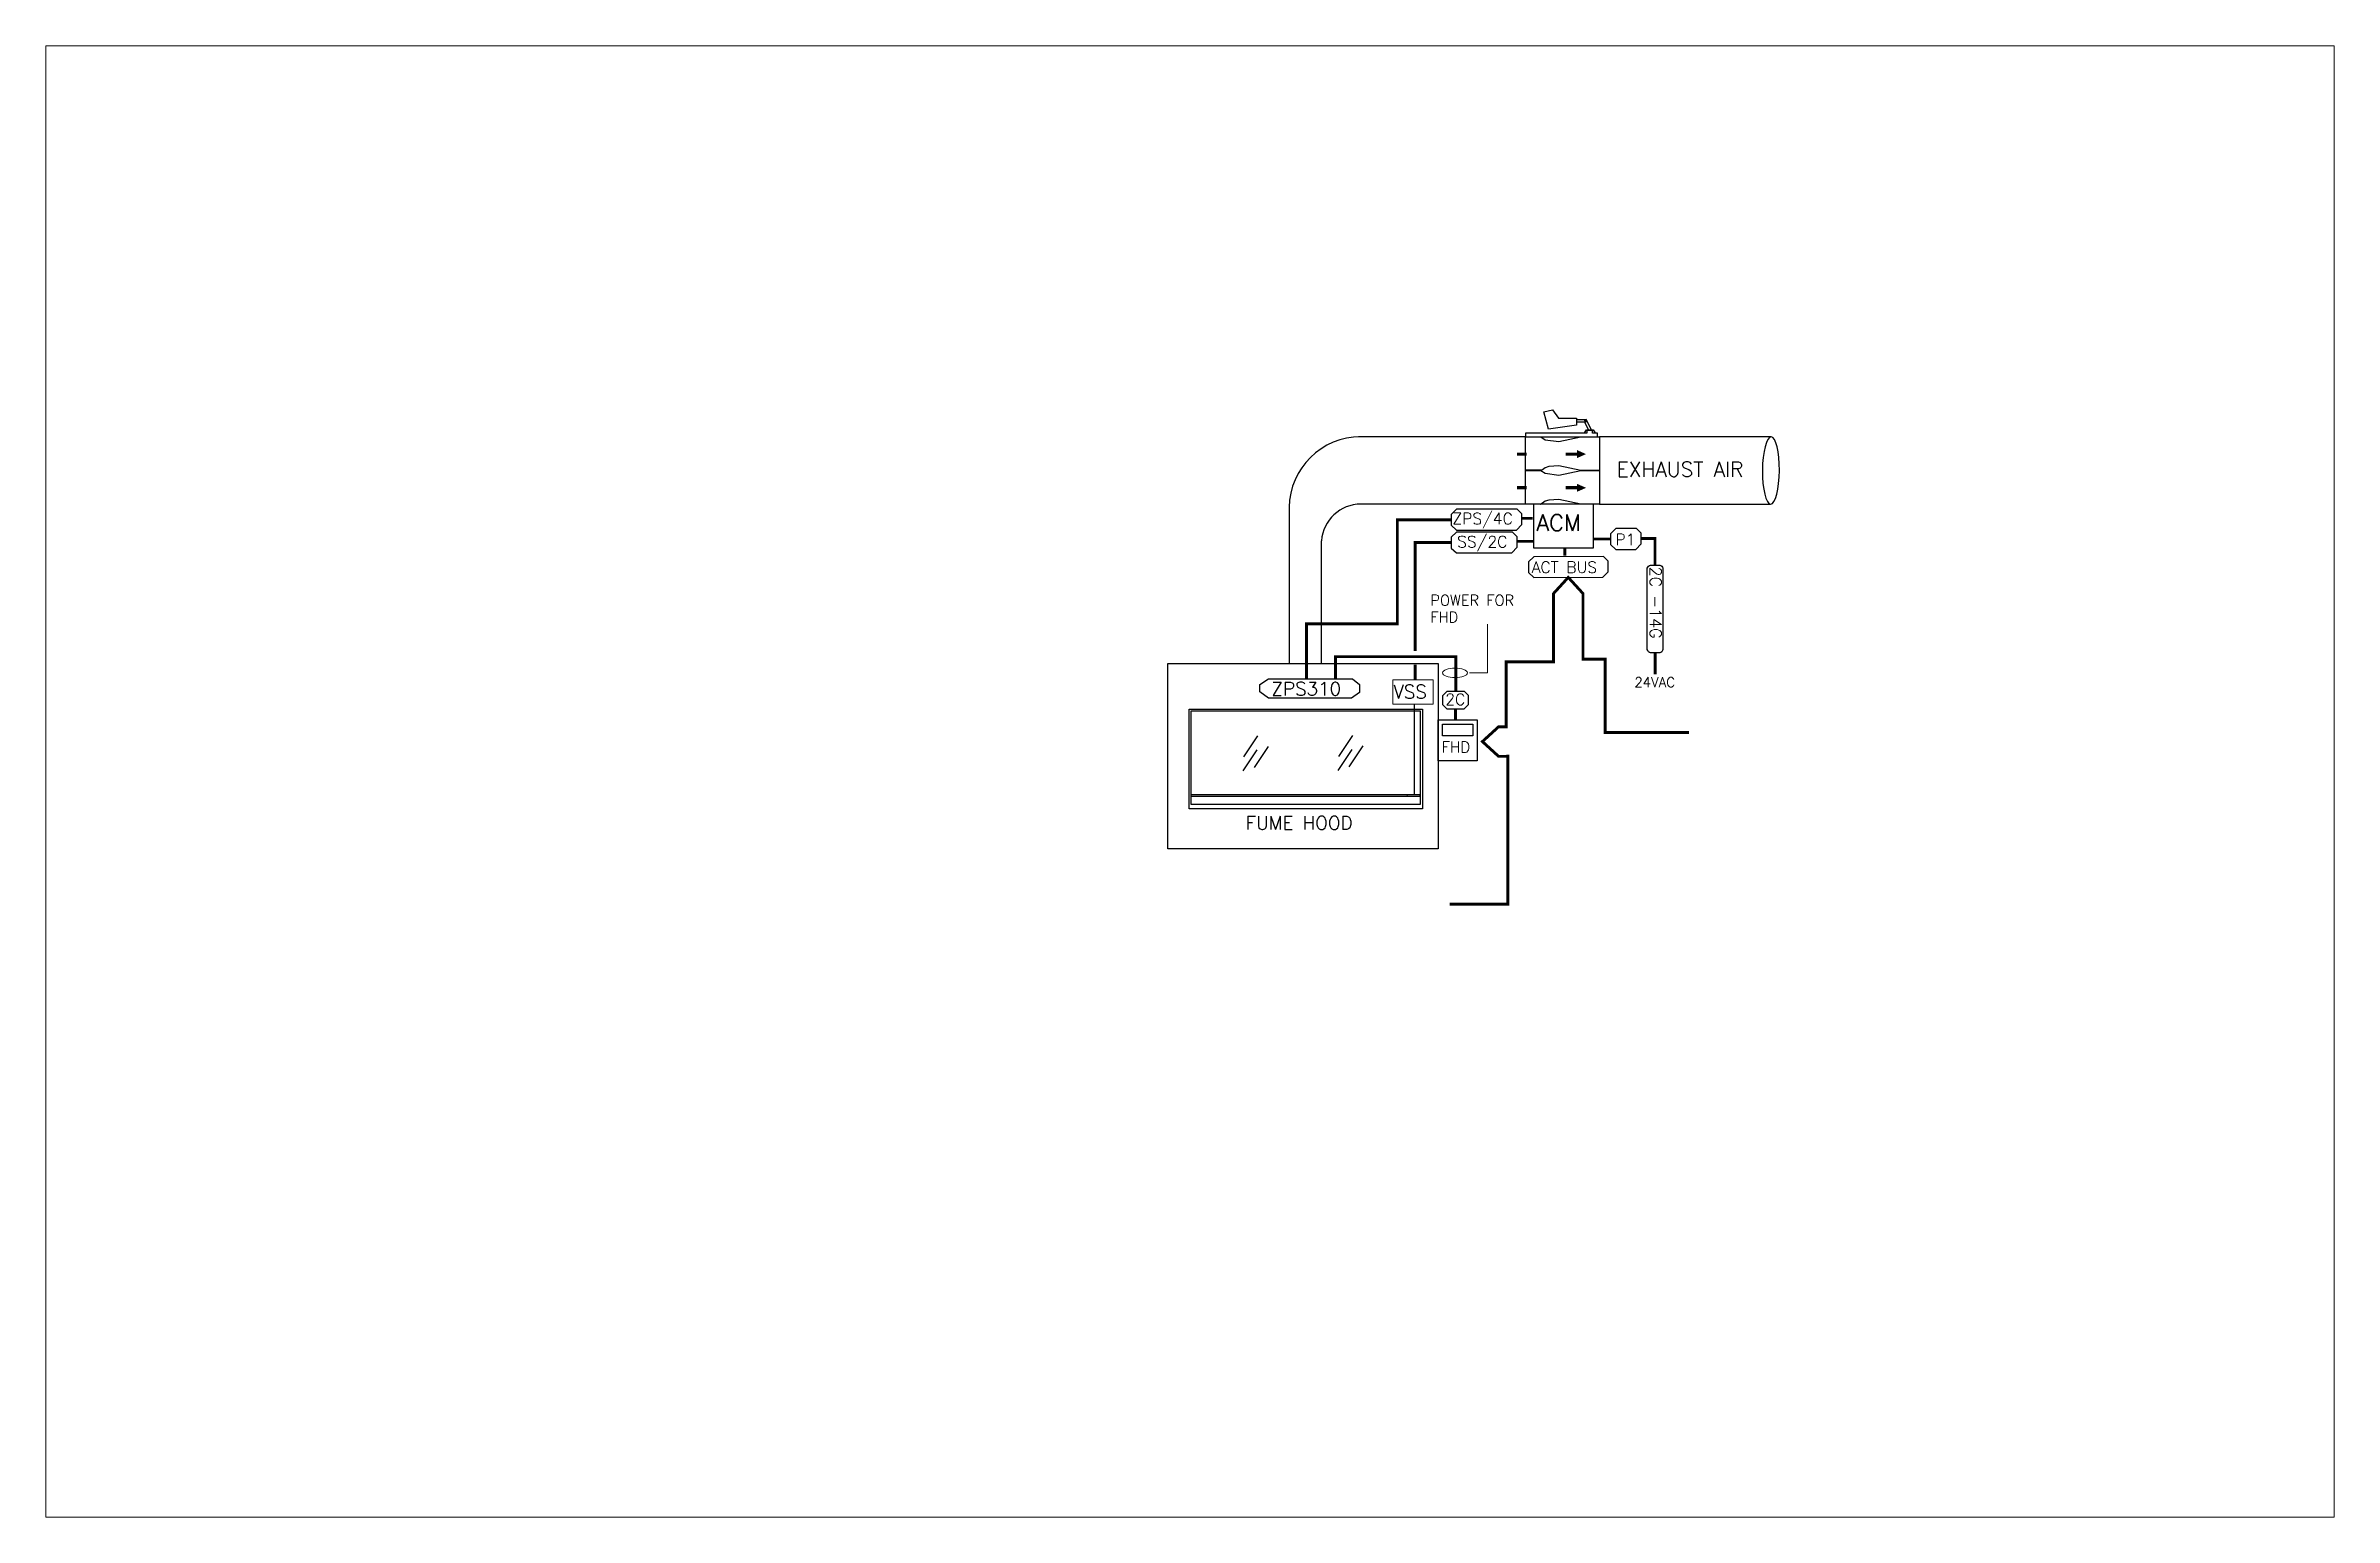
# Paper-space layout 'Layout1' of a CAD drawing. Extents: x 0.7 to 16.1, y 0.3 to 10.2.
# The model-space entities are those that its viewports show. They can reach past a viewport. Long polylines and large blocks are cut down to what shows.
import ezdxf

# ---------------------------------------------------------------- set-up
doc = ezdxf.new("R2010")
doc.units = 0
doc.header["$LTSCALE"] = 96
doc.header["$MEASUREMENT"] = 0
doc.layers.get('0').update_dxf_attribs({"linetype": 'CONTINUOUS'})
for name, color, linetype in [('HOOD', 7, 'CONTINUOUS'), ('MVIEW', 1, 'CONTINUOUS'), ('SUP', 7, 'CONTINUOUS'), ('ZPS', 7, 'CONTINUOUS')]:
    doc.layers.add(name, color=color, linetype=linetype)
doc.styles.get("Standard").update_dxf_attribs({"font": 'ROMANS'})

msp = doc.modelspace()

# ---------------------------------------------------------------- linework, layer by layer
at = {"extrusion": (0, 0, -1)}
msp.add_ellipse((1181, 709.5), major_axis=(0.2, 21.7), ratio=0.253271, dxfattribs=at)
at = {"layer": 'HOOD', "color": 0}
for p, q in [((1022.3, 731.2), (914.4, 731.2)), ((1022.3, 709.6), (1022.3, 731.2)), ((1022.3, 731.2), (1032.3, 731.2)), ((1032.3, 731.2), (1035, 729.4)), ((1035, 729.4), (1043.8, 728.2)), ((1043.8, 728.2), (1058.1, 731.2)), ((1058.1, 731.2), (1070.2, 731.2)), ((1181.2, 731.2), (1070.2, 731.2)), ((1070.2, 731.2), (1070.2, 709.5)), ((1035, 711.3), (1033.4, 710)), ((1037.4, 712), (1035, 711.3)), ((1043.8, 712.5), (1037.4, 712)), ((1058.1, 709.5), (1043.8, 712.5)), ((1032.3, 709.6), (1022.3, 709.6)), ((1022.3, 687.8), (1022.3, 709.5)), ((1022.3, 709.5), (1032.3, 709.5)), ((1033.4, 710), (1032.3, 709.6)), ((1032.3, 709.5), (1035, 707.7)), ((1035, 707.7), (1043.8, 706.4)), ((1043.8, 706.4), (1058.1, 709.5)), ((1058.1, 709.5), (1070.2, 709.5)), ((1070.2, 709.5), (1058.1, 709.5)), ((1070.2, 709.5), (1070.2, 687.7)), ((869.6, 686.8), (869.6, 584.8)), ((1022.3, 687.8), (916, 687.8)), ((1032.3, 687.8), (1022.3, 687.8)), ((1032.1, 687.8), (1032.3, 687.8)), ((1033.4, 688.3), (1032.3, 687.8)), ((1035, 689.6), (1033.4, 688.3)), ((1037.4, 690.3), (1035, 689.6)), ((1043.8, 690.7), (1037.4, 690.3)), ((1058.1, 687.7), (1043.8, 690.7)), ((1070.2, 687.7), (1058.1, 687.7)), ((1070.2, 687.7), (1180.8, 687.8)), ((890.5, 584.8), (890.5, 664.1))]:
    msp.add_line(p, q, dxfattribs=at)
at = {"layer": 'HOOD', "color": 7, "linetype": 'Continuous'}
for p, q in [((1027.7, 653.7), (1024.4, 650.4)), ((1072.7, 654), (1027.7, 653.7)), ((1075.8, 650.8), (1072.7, 654)), ((1024.4, 650.4), (1024.4, 643.6)), ((1024.4, 643.6), (1027.7, 640.3)), ((1027.7, 640.3), (1072.3, 640.5)), ((1072.3, 640.5), (1075.8, 644)), ((1075.8, 644), (1075.8, 650.8)), ((968.8, 563.9), (968.8, 558.2)), ((950.7, 500), (950.7, 558.5))]:
    msp.add_line(p, q, dxfattribs=at)
at = {"layer": 'HOOD', "color": 7, "linetype": 'Continuous', "lineweight": 20}
for p, q in [((946, 574.2), (936.6, 574.2)), ((936.6, 574.2), (936.6, 558.4)), ((962.7, 574.2), (945.8, 574.2)), ((962.7, 558.4), (962.7, 574.2)), ((936.6, 558.4), (962.7, 558.4))]:
    msp.add_line(p, q, dxfattribs=at)
at = {"layer": 'HOOD', "color": 7, "linetype": 'Continuous', "lineweight": 25}
for points in [[(1043.6, 743.4), (1055.3, 743.4), (1055.3, 738.8), (1037.2, 736.2), (1034.2, 747.4), (1039.8, 748.8)], [(1061.1, 741.9), (1060.9, 742), (1060.7, 742.2), (1060.6, 742), (1060.4, 741.9), (1060.6, 741.7), (1060.7, 741.6), (1060.9, 741.7)], [(1022.3, 731.2), (1068.8, 731.2), (1068.8, 733.7), (1065.7, 733.7), (1065.7, 735.4), (1062, 735.4), (1062, 733.7), (1022.3, 733.7)], [(1066.3, 687.7), (1027.5, 687.7), (1027.5, 659.5), (1066.3, 659.5)], [(791.2, 584.8), (966, 584.8), (966, 465), (791.2, 465)], [(991.2, 521.8), (965.9, 521.8), (965.9, 548.4), (991.2, 548.4)], [(988.3, 538.1), (968.8, 538.1), (968.8, 545.5), (988.3, 545.5)]]:
    msp.add_lwpolyline(points, close=True, dxfattribs=at)
for points in [[(1055.2, 742.4), (1061.4, 742.4), (1061.4, 740.8), (1055.4, 740.8)], [(1063, 735.8), (1060.4, 741.1)], [(1061.4, 742.8), (1064.8, 735.8)], [(1060, 733.9), (1060.6, 733.9), (1061.7, 735.8), (1066, 735.8), (1067.3, 733.9), (1068.2, 733.9)], [(849.2, 538.1), (840.1, 524.4)], [(910.5, 538.3), (901.4, 524.7)], [(848.7, 529), (839.6, 515.3)], [(856.1, 531.2), (847, 517.6)], [(910.1, 529.2), (901, 515.6)], [(917.3, 531.5), (908.2, 518)], [(806.2, 500.1), (954.3, 500.1)], [(954.3, 498.8), (806.2, 498.8)]]:
    msp.add_lwpolyline(points, dxfattribs=at)
at = {"layer": 'HOOD', "color": 0, "const_width": 2.04}
for points in [[(1023.1, 720.1), (1016.9, 720.1)], [(1057.2, 720.1), (1048.3, 720.1)], [(1023.1, 698.4), (1016.9, 698.4)], [(1057.2, 698.4), (1048.3, 698.4)]]:
    msp.add_lwpolyline(points, dxfattribs=at)
at = {"layer": 'HOOD', "color": 0}
for points in [[(1061.5, 720.1, 0, 5.23, 0), (1055.6, 720.1, 5.23, 5.23, 0)], [(1061.5, 698.3, 0, 5.23, 0), (1055.6, 698.3, 5.23, 5.23, 0)]]:
    msp.add_lwpolyline(points, format="xyseb", dxfattribs=at)
at = {"layer": 'HOOD', "color": 7, "linetype": 'Continuous'}
for points in [[(1017, 659.9), (1017, 666.7), (1013.9, 669.7), (977.7, 669.7), (974.4, 666.3), (974.4, 659.4), (977.7, 656.3), (1013.5, 656.3)], [(1097.1, 662.1), (1097.1, 669), (1094, 672), (1080.7, 672), (1077.4, 668.6), (1077.4, 661.7), (1080.7, 658.5), (1093.6, 658.5)], [(805, 555.2), (955.7, 555.2), (955.7, 490.8), (805, 490.8)], [(806.2, 554.2), (954.3, 554.2), (954.3, 493.6), (806.2, 493.6)]]:
    msp.add_lwpolyline(points, close=True, dxfattribs=at)
at = {"layer": 'HOOD', "color": 7, "linetype": 'Continuous', "const_width": 1.85}
for points in [[(1077.4, 665.2), (1066.3, 665.2)], [(1097.1, 665.6), (1106.1, 665.6), (1106.1, 648.4)]]:
    msp.add_lwpolyline(points, dxfattribs=at)
at = {"layer": 'HOOD', "color": 7, "const_width": 1.85}
for points in [[(974.4, 662.9), (951, 662.9), (951, 592.8)], [(1017, 663.7), (1027.2, 663.7)], [(1047.8, 654.5), (1047.8, 659.1)], [(951, 584.1), (951, 574.6)]]:
    msp.add_lwpolyline(points, dxfattribs=at)
at = {"layer": 'HOOD', "color": 7, "linetype": 'Continuous', "lineweight": 20, "const_width": 1.85}
for points in [[(1040.5, 625.2), (1040.5, 630), (1050, 640.4), (1059.5, 630), (1059.5, 625.1)], [(1059.5, 625.1), (1059.5, 587.6), (1074.8, 587.6)], [(1128, 540.2), (1073.8, 540.2), (1073.8, 588.5)], [(1010, 524.8), (1004.9, 524.8), (994.5, 534.3), (1004.9, 543.8), (1009.7, 543.8)], [(973.4, 429.2), (1010.9, 429.2), (1010.9, 525.8)]]:
    msp.add_lwpolyline(points, dxfattribs=at)
at = {"layer": 'HOOD', "color": 7, "linetype": 'Continuous', "lineweight": 20}
msp.add_lwpolyline([(1040.5, 625.2, 1.85, 1.85, 0), (1040.5, 585.8, 1.85, 1.85, 0), (1009.8, 585.8, 1.85, 1.85, 0), (1009.8, 542.9, 1.85, 1.85, 0)], format="xyseb", dxfattribs=at)
msp.add_lwpolyline([(945.8, 499.9), (945.8, 499), (954, 499), (954, 499.9)], close=True, dxfattribs=at)
at = {"layer": 'HOOD', "color": 0}
for centre, radius, start, end in [((915.9, 684.9), 46.4, 90, 178.9888), ((916, 662.2), 25.6, 90.1074, 175.8256)]:
    msp.add_arc(centre, radius, start, end, dxfattribs=at)
at = {"layer": 'SUP', "color": 7, "lineweight": 25, "transparency": 33554687}
msp.add_lwpolyline([(1103.8, 591.6), (1103.2, 591.7), (1102.5, 591.9), (1101.9, 592.3), (1101.4, 593.1), (1101.1, 593.7), (1101, 594.4), (1101, 645.5), (1101.1, 646.3), (1101.4, 647.1), (1101.9, 647.6), (1102.5, 648.1), (1103.2, 648.3), (1103.8, 648.4), (1108.4, 648.4), (1109.1, 648.3), (1109.9, 648.1), (1110.5, 647.6), (1110.9, 647.1), (1111.1, 646.3), (1111.2, 645.5), (1111.2, 594.4), (1111.1, 593.7), (1110.9, 593.1), (1110.5, 592.3), (1109.9, 591.9), (1109.1, 591.7), (1108.4, 591.6)], close=True, dxfattribs=at)
at = {"layer": 'SUP', "color": 7, "linetype": 'Continuous', "const_width": 1.85}
msp.add_lwpolyline([(1106.2, 591.6), (1106.2, 577.8)], dxfattribs=at)
at = {"layer": 'ZPS', "color": 7, "linetype": 'Continuous', "lineweight": 20}
for p, q in [((997.7, 578.7), (997.7, 610.1)), ((986.1, 578.7), (997.7, 578.7))]:
    msp.add_line(p, q, dxfattribs=at)
at = {"layer": 'ZPS', "color": 7, "linetype": 'Continuous'}
for p, q in [((971.6, 566.7), (968.8, 563.9)), ((983, 566.7), (971.6, 566.7)), ((985.6, 564.1), (983, 566.7)), ((985.6, 558.3), (985.6, 564.1)), ((968.8, 558.2), (971.6, 555.4)), ((971.6, 555.4), (982.7, 555.4)), ((982.7, 555.4), (985.6, 558.3))]:
    msp.add_line(p, q, dxfattribs=at)
msp.add_lwpolyline([(1020, 674.6), (1020, 681.5), (1016.9, 684.5), (977.7, 684.5), (974.4, 681.1), (974.4, 674.2), (977.7, 671), (1016.5, 671)], close=True, dxfattribs=at)
msp.add_lwpolyline([(974.4, 677.6, 1.85, 1.85, 0), (939.5, 677.6, 1.85, 1.85, 0), (939.5, 610.4, 1.85, 1.85, 0), (880.8, 610.4, 1.85, 1.85, 0), (880.8, 574.5, 1.85, 1.85, 0)], format="xyseb", dxfattribs=at)
at = {"layer": 'ZPS', "color": 7, "const_width": 1.85}
msp.add_lwpolyline([(1020, 678.6), (1026.9, 678.6)], dxfattribs=at)
at = {"layer": 'ZPS', "color": 7, "linetype": 'Continuous', "const_width": 1.85}
for points in [[(977.3, 566.7), (977.3, 589.2), (899.6, 589.2), (899.6, 574.7)], [(977.1, 555.4), (977.1, 548.4)]]:
    msp.add_lwpolyline(points, dxfattribs=at)
at = {"layer": 'ZPS', "color": 7, "linetype": 'Continuous'}
msp.add_lwpolyline([(909.9, 562.3), (856.2, 562.3), (850.6, 566.4), (850.6, 571.1), (856.2, 574.8), (910.6, 574.8), (915, 571.1), (915, 566.1), (909.9, 562.3)], dxfattribs=at)
at = {"layer": 'ZPS', "color": 7, "linetype": 'Continuous', "lineweight": 20}
msp.add_ellipse((976.8, 578.7), major_axis=(-8, 0), ratio=0.384615, dxfattribs=at)

# ---------------------------------------------------------------- texts
at = {"layer": 'HOOD', "color": 0}
msp.add_text('EXHAUST AIR', height=9.556, dxfattribs=at).set_placement((1081.3, 705.5))
at = {"layer": 'HOOD', "color": 7, "linetype": 'Continuous'}
for s, height, p in [('ACM', 10.68, (1029.4, 670.4)), ('SS/2C', 7.35, (978.2, 659.8)), ('P1', 7.35, (1080.5, 661.2)), ('ACT BUS', 7.35, (1026.4, 643.3)), ('VSS', 8.67, (937, 562.2)), ('FHD', 7.1, (968.1, 527.2)), ('FUME HOOD', 8.67, (841.5, 477.4))]:
    msp.add_text(s, height=height, dxfattribs=at).set_placement(p)
at = {"layer": 'SUP', "color": 7, "ltscale": 2}
msp.add_text('2C -14G', height=7.54, rotation=270, dxfattribs=at).set_placement((1102.7, 647.4))
at = {"layer": 'SUP', "color": 7, "transparency": 33554687}
msp.add_text('24VAC', height=6.34, dxfattribs=at).set_placement((1092.7, 569.5))
at = {"layer": 'ZPS', "color": 7, "linetype": 'Continuous'}
for s, height, p in [('ZPS/4C', 7.35, (975.1, 674.7)), ('POWER FOR', 6.86, (960.9, 622.2)), ('FHD', 6.86, (960.9, 611.3)), ('ZPS310', 8.67, (858.2, 564.1)), ('2C', 7.35, (970.5, 557.9))]:
    msp.add_text(s, height=height, dxfattribs=at).set_placement(p)

psp = doc.layouts.get("Layout1")

# ---------------------------------------------------------------- viewports
at = {"layer": 'MVIEW'}
psp.add_viewport(center=(8.368, 5.293), size=(15.405, 9.90426), view_center_point=(805.5, 508.5), view_height=951, dxfattribs=at)

doc.saveas('drawing.dxf')
